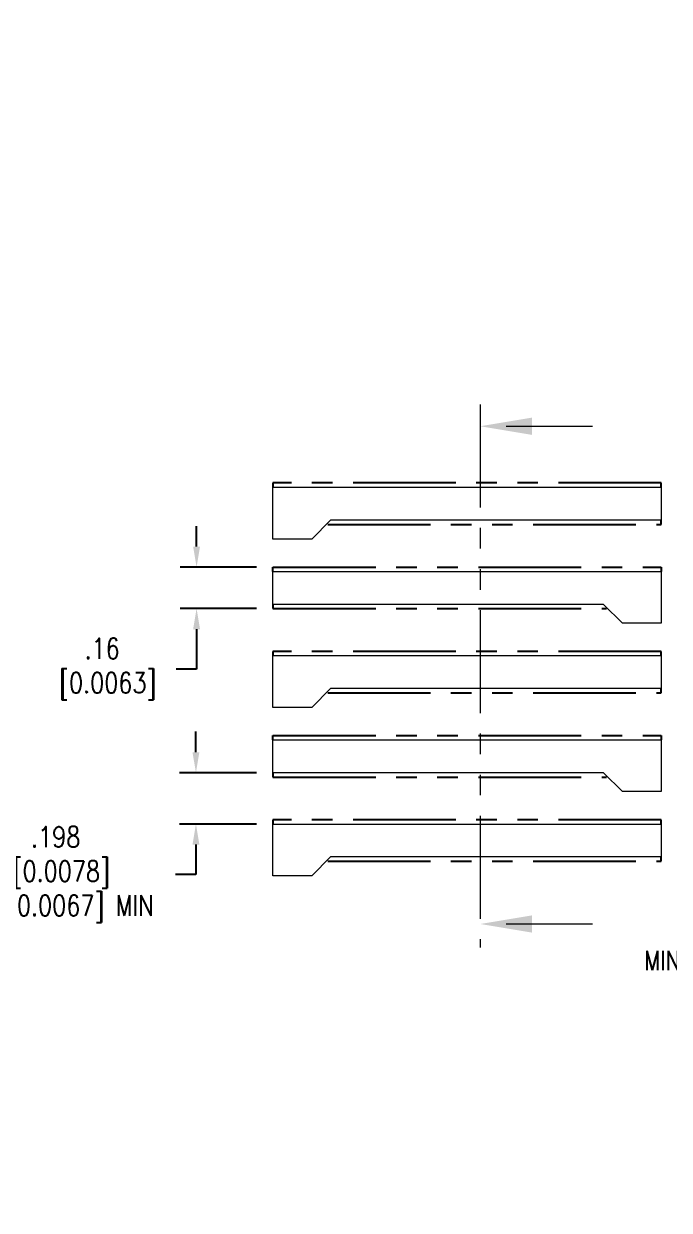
# Model space of a CAD drawing. Extents: x 38 to 840, y 27 to 530.
# Drawn here: x 236.3 to 336, y 278.6 to 461.8 of the extents above; entities that cross this region are included whole.
import ezdxf
from ezdxf.enums import TextEntityAlignment as Align

# ---------------------------------------------------------------- set-up
doc = ezdxf.new("R2010")
doc.units = 0
doc.header["$LTSCALE"] = 25.4
doc.header["$MEASUREMENT"] = 0
doc.linetypes.add('PHANTOM2', pattern=[1.25, 0.625, -0.125, 0.125, -0.125, 0.125, -0.125])
for name, color, linetype, lineweight in [('SH-01_DIM', 4, 'Continuous', 5), ('SH-01_NOTES', 3, 'Continuous', 5), ('SH-01_OBJECT', 7, 'Continuous', 5), ('SH-01_PHANTOM', 1, 'PHANTOM2', 5)]:
    doc.layers.add(name, color=color, linetype=linetype, lineweight=lineweight)
doc.layers.add('SH-01_MISC', color=6, linetype='PHANTOM2')
doc.styles.add('SIMPLEX', font='SIMPLEX.shx', dxfattribs={"width": 0.8})
doc.styles.get("Standard").update_dxf_attribs({"font": 'simplex.shx', "width": 0.82})
doc.dimstyles.get("Standard").update_dxf_attribs({"dimtxt": 3, "dimasz": 4, "dimexe": 1.5, "dimexo": 0.75, "dimgap": 1, "dimtad": 0, "dimdec": 3, "dimlfac": 0.25, "dimzin": 0, "dimdsep": 46, "dimtxsty": 'SIMPLEX', "dimcen": 0.5, "dimadec": 0, "dimazin": 0, "dimtp": 0.025, "dimtfac": 1, "dimtdec": 3, "dimtofl": 0, "dimtmove": 0, "dimatfit": 3, "dimfxl": 1, "dimtolj": 1, "dimtzin": 0, "dimarcsym": 0})

# ---------------------------------------------------------------- blocks, each defined once
blk = doc.blocks.new('*D11')
at = {"layer": 'Defpoints', "color": 0, "transparency": 16777216}
for p in [(274.81, 377.87), (263.02, 371.47), (274.81, 371.47)]:
    blk.add_point(p, dxfattribs=at)
at = {"layer": 'SH-01_DIM', "color": 0, "lineweight": -2, "transparency": 16777216}
for p, q in [((263.02, 381.05), (263.02, 384.22)), ((272.27, 377.87), (260.48, 377.87)), ((272.27, 371.47), (260.48, 371.47)), ((263.02, 368.3), (263.02, 362.15)), ((263.02, 362.15), (259.85, 362.15))]:
    blk.add_line(p, q, dxfattribs=at)
at = {"layer": 'SH-01_DIM', "color": 0, "transparency": 16777216}
for points in [[(262.49, 381.05), (263.55, 381.05), (263.02, 377.87)], [(262.49, 368.3), (263.55, 368.3), (263.02, 371.47)]]:
    blk.add_solid(points, dxfattribs=at)
at = {"layer": 'SH-01_DIM', "color": 0, "transparency": 16777216, "insert": (248.43, 362.15), "char_height": 3.175, "attachment_point": 5, "style": 'SIMPLEX'}
blk.add_mtext('\\A1;.16\\P [0.0063]', dxfattribs=at)
blk = doc.blocks.new('*D12')
at = {"layer": 'Defpoints', "color": 0, "transparency": 16777216}
for p in [(334.81, 364.21), (334.81, 359.13), (344.72, 359.13)]:
    blk.add_point(p, dxfattribs=at)
at = {"layer": 'SH-01_DIM', "color": 0, "lineweight": -2, "transparency": 16777216}
for p, q in [((344.72, 367.39), (344.72, 381.36)), ((344.72, 381.36), (347.89, 381.36)), ((337.35, 364.21), (347.26, 364.21)), ((337.35, 359.13), (347.26, 359.13)), ((344.72, 355.96), (344.72, 352.78))]:
    blk.add_line(p, q, dxfattribs=at)
at = {"layer": 'SH-01_DIM', "color": 0, "transparency": 16777216}
for points in [[(344.19, 367.39), (345.24, 367.39), (344.72, 364.21)], [(344.19, 355.96), (345.24, 355.96), (344.72, 359.13)]]:
    blk.add_solid(points, dxfattribs=at)
at = {"layer": 'SH-01_DIM', "color": 0, "transparency": 16777216, "insert": (359.31, 381.36), "char_height": 3.175, "attachment_point": 5, "style": 'SIMPLEX'}
blk.add_mtext('\\A1;.13\\P [0.0050]', dxfattribs=at)
blk = doc.blocks.new('*D13')
at = {"layer": 'Defpoints', "color": 0, "transparency": 16777216}
for p in [(274.81, 346.13), (262.92, 338.21), (274.81, 338.21)]:
    blk.add_point(p, dxfattribs=at)
at = {"layer": 'SH-01_DIM', "color": 0, "lineweight": -2, "transparency": 16777216}
for p, q in [((262.92, 349.3), (262.92, 352.48)), ((272.27, 346.13), (260.38, 346.13)), ((272.27, 338.21), (260.38, 338.21)), ((262.92, 335.04), (262.92, 330.41)), ((262.92, 330.41), (259.74, 330.41))]:
    blk.add_line(p, q, dxfattribs=at)
at = {"layer": 'SH-01_DIM', "color": 0, "transparency": 16777216}
for points in [[(262.39, 349.3), (263.45, 349.3), (262.92, 346.13)], [(262.39, 335.04), (263.45, 335.04), (262.92, 338.21)]]:
    blk.add_solid(points, dxfattribs=at)
at = {"layer": 'SH-01_DIM', "color": 0, "transparency": 16777216, "insert": (241.25, 330.41), "char_height": 3.175, "attachment_point": 5, "style": 'SIMPLEX'}
blk.add_mtext('\\A1;.198\\P [0.0078]\\P.170[0.0067] MIN', dxfattribs=at)
blk = doc.blocks.new('*D35')
at = {"layer": 'Defpoints', "color": 0, "ltscale": 5, "transparency": 16777216}
for p in [(103.23, 461.78), (168.03, 96.18), (211.44, 96.18)]:
    blk.add_point(p, dxfattribs=at)
at = {"layer": 'SH-01_DIM', "color": 0, "lineweight": -2, "ltscale": 5, "transparency": 16777216}
blk.add_line((168.78, 96.18), (211.44, 96.18), dxfattribs=at)
at = {"layer": 'SH-01_DIM', "color": 0, "ltscale": 5, "transparency": 16777216, "insert": (228.67, 96.18), "char_height": 2.5, "attachment_point": 5, "style": 'SIMPLEX'}
blk.add_mtext('\\A1;91.400 [3.5984] REF.', dxfattribs=at)

msp = doc.modelspace()

# ---------------------------------------------------------------- linework, layer by layer
at = {"layer": 'SH-01_MISC'}
for points in [[(334.81068, 390.21093), (334.81068, 390.87234), (274.81068, 390.87234), (274.81068, 390.21093)], [(283.27068, 384.47093), (334.81068, 384.47093), (334.81068, 385.13093)], [(274.81068, 377.21093), (274.81068, 377.87234), (334.81068, 377.87234), (334.81068, 377.21093)], [(274.81068, 372.13093), (274.81068, 371.47093), (326.35068, 371.47093)], [(334.81068, 364.21093), (334.81068, 364.87234), (274.81068, 364.87234), (274.81068, 364.21093)], [(283.27068, 358.47093), (334.81068, 358.47093), (334.81068, 359.13093)], [(274.81068, 351.21093), (274.81068, 351.87234), (334.81068, 351.87234), (334.81068, 351.21093)], [(274.81068, 346.13093), (274.81068, 345.47093), (326.35068, 345.47093)], [(334.81068, 338.21093), (334.81068, 338.87234), (274.81068, 338.87234), (274.81068, 338.21093)], [(283.27068, 332.47093), (334.81068, 332.47093), (334.81068, 333.13093)]]:
    msp.add_lwpolyline(points, dxfattribs=at)
at = {"layer": 'SH-01_OBJECT'}
for points in [[(274.81068, 382.21093), (274.81068, 390.21093), (334.81068, 390.21093), (334.81068, 385.13093), (283.73068, 385.13093), (280.81068, 382.21093)], [(334.81068, 377.21093), (334.81068, 369.21093), (328.81068, 369.21093), (325.89068, 372.13093), (274.81068, 372.13093), (274.81068, 377.21093)], [(274.81068, 356.21093), (274.81068, 364.21093), (334.81068, 364.21093), (334.81068, 359.13093), (283.73068, 359.13093), (280.81068, 356.21093)], [(334.81068, 351.21093), (334.81068, 343.21093), (328.81068, 343.21093), (325.89068, 346.13093), (274.81068, 346.13093), (274.81068, 351.21093)], [(274.81068, 330.21093), (274.81068, 338.21093), (334.81068, 338.21093), (334.81068, 333.13093), (283.73068, 333.13093), (280.81068, 330.21093)]]:
    msp.add_lwpolyline(points, close=True, dxfattribs=at)
at = {"layer": 'SH-01_PHANTOM'}
msp.add_line((306.83825, 402.97225), (306.83825, 319.17096), dxfattribs=at)
for points in [[(310.83825, 399.63055), (324.16803, 399.63055)], [(310.83825, 322.77807), (324.16803, 322.77807)]]:
    msp.add_lwpolyline(points, dxfattribs=at)
for points in [[(314.83825, 400.96388), (306.83825, 399.63055), (314.83825, 398.29721)], [(314.83825, 321.44474), (306.83825, 322.77807), (314.83825, 324.11141)]]:
    msp.add_solid(points, dxfattribs=at)

# ---------------------------------------------------------------- texts
at = {"layer": 'SH-01_NOTES', "linetype": 'Continuous', "width": 0.8}
msp.add_text('MINIMUM LEAD WIDTH (BTM) = 0.170 mm', height=3, dxfattribs=at).set_placement((366.06808, 315.62597), align=Align.CENTER)

# ---------------------------------------------------------------- dimensions: what is measured, and where the dimension line sits
at = {"layer": 'SH-01_DIM', "ltscale": 5}
dim = msp.add_ordinate_dim(feature_location=(168.03373, 96.18142), offset=(43.4031, 0), dtype=0, origin=(103.23373, 461.78142), text='<> REF.', dimstyle='Standard', override={"dimtxt": 2.5, "dimasz": 2, "dimtih": 1, "dimtoh": 1}, dxfattribs=at)
dim.commit()
dim.dimension.update_dxf_attribs({"geometry": '*D35', "text_midpoint": (228.67492, 96.18142)})
at = {"layer": 'SH-01_DIM'}
for base, p1, p2, picture, middle in [((344.71512, 359.13093), (334.81068, 364.21093), (334.81068, 359.13093), '*D12', (359.30803, 381.36187)), ((263.02413, 371.47093), (274.81068, 377.87093), (274.81068, 371.47093), '*D11', (248.43123, 362.15085))]:
    dim = msp.add_linear_dim(base=base, p1=p1, p2=p2, angle=90, dimstyle='Standard', override={"dimscale": 25.4, "dimtxt": 0.125, "dimasz": 0.125, "dimexe": 0.1, "dimexo": 0.1, "dimgap": 0.09, "dimtih": 1, "dimtoh": 1, "dimdec": 2, "dimlfac": 0.025, "dimzin": 4, "dimpost": '\\X', "dimcen": -0.09}, dxfattribs=at)
    dim.commit()
    dim.dimension.update_dxf_attribs({"geometry": picture, "text_midpoint": middle, "dimtype": 128})
dim = msp.add_linear_dim(base=(262.91683, 338.21093), p1=(274.81068, 346.12951), p2=(274.81068, 338.21093), angle=90, text='<>\\P.170[0.0067] MIN', dimstyle='Standard', override={"dimscale": 25.4, "dimtxt": 0.125, "dimasz": 0.125, "dimexe": 0.1, "dimexo": 0.1, "dimgap": 0.09, "dimtih": 1, "dimtoh": 1, "dimlfac": 0.025, "dimzin": 4, "dimpost": '\\X', "dimcen": -0.09}, dxfattribs=at)
dim.commit()
dim.dimension.update_dxf_attribs({"geometry": '*D13', "text_midpoint": (241.24821, 330.40944), "dimtype": 128})

doc.saveas('drawing.dxf')
